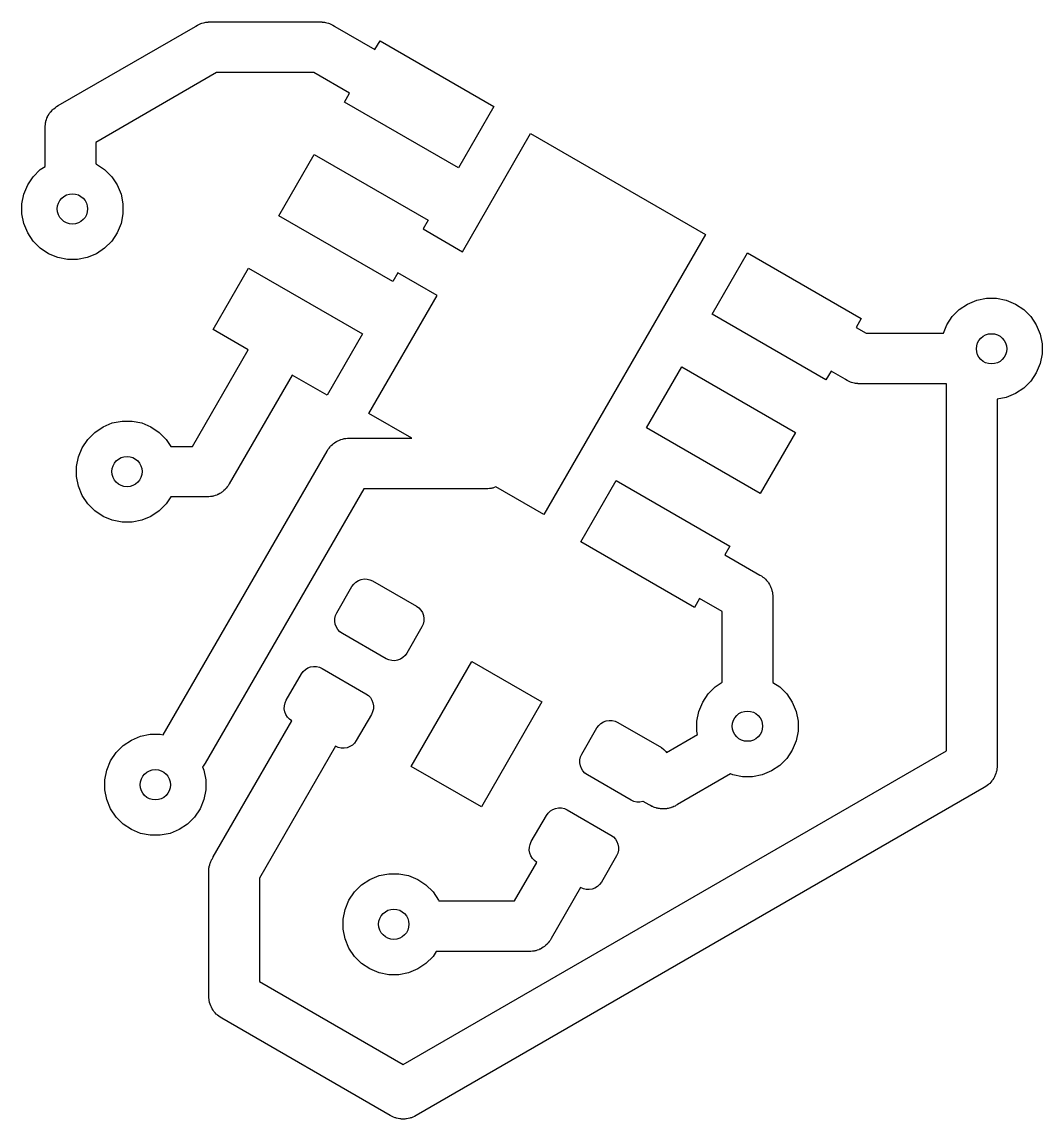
# Model space of a CAD drawing. Extents: x 3.53 to 7.52, y -4.86 to -3.59.
# Drawn here: x 5.1421 to 5.3408, y -4.0025 to -3.7888 of the extents above; entities that cross this region are included whole.
import ezdxf

# ---------------------------------------------------------------- set-up
doc = ezdxf.new("R2010")
doc.units = 0
doc.header["$MEASUREMENT"] = 0
doc.layers.add('BLACK', color=7, linetype='CONTINUOUS')

msp = doc.modelspace()

# ---------------------------------------------------------------- linework, layer by layer
at = {"layer": 'BLACK', "linetype": 'CONTINUOUS'}
for p, q in [((5.14918, -3.80508), (5.17593, -3.78964)), ((5.17593, -3.78964), (5.17599, -3.78959)), ((5.17599, -3.78959), (5.17635, -3.7894)), ((5.17635, -3.7894), (5.17649, -3.78932)), ((5.17649, -3.78932), (5.17656, -3.78928)), ((5.17656, -3.78928), (5.17685, -3.78913)), ((5.17685, -3.78913), (5.177, -3.78909)), ((5.177, -3.78909), (5.17715, -3.78902)), ((5.17715, -3.78902), (5.17747, -3.78894)), ((5.17747, -3.78894), (5.17778, -3.78885)), ((5.17778, -3.78885), (5.17794, -3.78883)), ((5.17794, -3.78883), (5.17809, -3.7888)), ((5.17809, -3.7888), (5.17842, -3.78879)), ((5.17842, -3.78879), (5.1785, -3.78878)), ((5.1785, -3.78878), (5.17866, -3.78878)), ((5.17866, -3.78878), (5.17906, -3.78877)), ((5.17906, -3.78877), (5.17914, -3.78878)), ((5.17914, -3.78878), (5.19988, -3.78878)), ((5.19988, -3.78878), (5.19996, -3.78877)), ((5.19996, -3.78877), (5.20036, -3.78878)), ((5.20036, -3.78878), (5.20052, -3.78878)), ((5.20052, -3.78878), (5.2006, -3.78879)), ((5.2006, -3.78879), (5.20092, -3.7888)), ((5.20092, -3.7888), (5.20108, -3.78883)), ((5.20108, -3.78883), (5.20124, -3.78885)), ((5.20124, -3.78885), (5.20155, -3.78894)), ((5.20155, -3.78894), (5.20187, -3.78902)), ((5.20187, -3.78902), (5.20202, -3.78909)), ((5.20202, -3.78909), (5.20217, -3.78913)), ((5.20217, -3.78913), (5.20246, -3.78928)), ((5.20246, -3.78928), (5.20253, -3.78932)), ((5.20253, -3.78932), (5.20267, -3.7894)), ((5.20267, -3.7894), (5.20303, -3.78959)), ((5.20303, -3.78959), (5.20309, -3.78964)), ((5.20309, -3.78964), (5.21089, -3.79415)), ((5.21089, -3.79415), (5.21188, -3.79244)), ((5.21188, -3.79244), (5.23404, -3.80524)), ((5.18006, -3.79862), (5.1565, -3.81223)), ((5.19896, -3.79862), (5.18006, -3.79862)), ((5.20597, -3.80267), (5.19896, -3.79862)), ((5.20499, -3.80438), (5.20597, -3.80267)), ((5.22715, -3.81717), (5.20499, -3.80438)), ((5.14714, -3.8072), (5.14731, -3.80692)), ((5.14731, -3.80692), (5.14746, -3.80664)), ((5.14746, -3.80664), (5.14757, -3.80651)), ((5.14757, -3.80651), (5.14765, -3.80637)), ((5.14765, -3.80637), (5.14787, -3.80614)), ((5.14787, -3.80614), (5.14808, -3.80589)), ((5.14808, -3.80589), (5.1482, -3.80579)), ((5.1482, -3.80579), (5.14831, -3.80567)), ((5.14831, -3.80567), (5.14858, -3.80548)), ((5.14858, -3.80548), (5.14883, -3.80527)), ((5.14883, -3.80527), (5.14918, -3.80508)), ((5.23404, -3.80524), (5.22715, -3.81717)), ((5.14664, -3.80906), (5.14669, -3.80874)), ((5.14665, -3.80946), (5.14664, -3.80906)), ((5.14669, -3.80874), (5.14672, -3.80842)), ((5.14672, -3.80842), (5.14677, -3.80826)), ((5.14677, -3.80826), (5.1468, -3.8081)), ((5.1468, -3.8081), (5.14691, -3.8078)), ((5.14691, -3.8078), (5.14701, -3.80749)), ((5.14701, -3.80749), (5.14708, -3.80735)), ((5.14708, -3.80735), (5.14714, -3.8072)), ((5.14665, -3.81691), (5.14665, -3.80946)), ((5.22793, -3.83353), (5.24122, -3.81052)), ((5.24122, -3.81052), (5.27532, -3.8302)), ((5.1565, -3.81223), (5.1565, -3.81642)), ((5.19219, -3.82654), (5.19908, -3.8146)), ((5.19908, -3.8146), (5.22125, -3.8274)), ((5.14432, -3.81892), (5.14569, -3.81755)), ((5.14569, -3.81755), (5.14665, -3.81691)), ((5.1565, -3.81642), (5.15663, -3.81647)), ((5.15663, -3.81647), (5.15824, -3.81755)), ((5.15824, -3.81755), (5.15961, -3.81892)), ((5.14325, -3.82053), (5.14432, -3.81892)), ((5.15961, -3.81892), (5.16069, -3.82053)), ((5.1425, -3.82233), (5.14325, -3.82053)), ((5.16069, -3.82053), (5.16143, -3.82233)), ((5.14213, -3.82423), (5.1425, -3.82233)), ((5.16143, -3.82233), (5.16181, -3.82423)), ((5.14213, -3.82617), (5.14213, -3.82423)), ((5.1425, -3.82807), (5.14213, -3.82617)), ((5.16181, -3.82617), (5.16143, -3.82807)), ((5.16181, -3.82423), (5.16181, -3.82617)), ((5.14325, -3.82986), (5.1425, -3.82807)), ((5.16143, -3.82807), (5.16069, -3.82986)), ((5.21436, -3.83933), (5.19219, -3.82654)), ((5.22125, -3.8274), (5.22026, -3.8291)), ((5.14432, -3.83147), (5.14325, -3.82986)), ((5.16069, -3.82986), (5.15961, -3.83147)), ((5.22026, -3.8291), (5.22793, -3.83353)), ((5.27532, -3.8302), (5.24382, -3.88476)), ((5.14569, -3.83284), (5.14432, -3.83147)), ((5.15961, -3.83147), (5.15824, -3.83284)), ((5.14731, -3.83392), (5.14569, -3.83284)), ((5.1491, -3.83466), (5.14731, -3.83392)), ((5.151, -3.83504), (5.1491, -3.83466)), ((5.15484, -3.83466), (5.15294, -3.83504)), ((5.15663, -3.83392), (5.15484, -3.83466)), ((5.15824, -3.83284), (5.15663, -3.83392)), ((5.27659, -3.84571), (5.28348, -3.83378)), ((5.28348, -3.83378), (5.30564, -3.84658)), ((5.15294, -3.83504), (5.151, -3.83504)), ((5.1794, -3.8487), (5.18629, -3.83677)), ((5.18629, -3.83677), (5.20845, -3.84956)), ((5.21534, -3.83763), (5.21436, -3.83933)), ((5.22301, -3.84206), (5.21534, -3.83763)), ((5.20972, -3.86507), (5.22301, -3.84206)), ((5.32635, -3.84374), (5.32814, -3.84299)), ((5.32814, -3.84299), (5.33004, -3.84261)), ((5.33004, -3.84261), (5.33198, -3.84261)), ((5.33198, -3.84261), (5.33388, -3.84299)), ((5.33388, -3.84299), (5.33567, -3.84374)), ((5.32336, -3.84618), (5.32473, -3.84481)), ((5.32473, -3.84481), (5.32635, -3.84374)), ((5.33567, -3.84374), (5.33728, -3.84481)), ((5.33728, -3.84481), (5.33865, -3.84618)), ((5.29875, -3.85851), (5.27659, -3.84571)), ((5.30564, -3.84658), (5.30466, -3.84828)), ((5.32228, -3.8478), (5.32336, -3.84618)), ((5.33865, -3.84618), (5.33973, -3.8478)), ((5.18622, -3.85264), (5.1794, -3.8487)), ((5.20845, -3.84956), (5.20156, -3.86149)), ((5.30466, -3.84828), (5.30661, -3.84941)), ((5.30661, -3.84941), (5.32162, -3.84941)), ((5.32162, -3.84941), (5.32228, -3.8478)), ((5.33973, -3.8478), (5.34047, -3.84959)), ((5.34047, -3.84959), (5.34085, -3.85149)), ((5.34085, -3.85149), (5.34085, -3.85343)), ((5.17535, -3.87146), (5.18622, -3.85264)), ((5.34085, -3.85343), (5.34047, -3.85533)), ((5.26379, -3.86788), (5.27068, -3.85594)), ((5.27068, -3.85594), (5.29285, -3.86874)), ((5.34047, -3.85533), (5.33973, -3.85712)), ((5.19474, -3.85756), (5.18249, -3.87877)), ((5.20156, -3.86149), (5.19474, -3.85756)), ((5.29974, -3.8568), (5.29875, -3.85851)), ((5.30248, -3.85839), (5.29974, -3.8568)), ((5.33973, -3.85712), (5.33865, -3.85873)), ((5.30255, -3.85844), (5.30248, -3.85839)), ((5.3029, -3.85863), (5.30255, -3.85844)), ((5.30304, -3.85871), (5.3029, -3.85863)), ((5.30312, -3.85875), (5.30304, -3.85871)), ((5.3034, -3.8589), (5.30312, -3.85875)), ((5.30356, -3.85895), (5.3034, -3.8589)), ((5.3037, -3.85901), (5.30356, -3.85895)), ((5.30402, -3.85909), (5.3037, -3.85901)), ((5.30433, -3.85918), (5.30402, -3.85909)), ((5.30449, -3.8592), (5.30433, -3.85918)), ((5.30465, -3.85923), (5.30449, -3.8592)), ((5.30497, -3.85924), (5.30465, -3.85923)), ((5.30505, -3.85925), (5.30497, -3.85924)), ((5.30521, -3.85925), (5.30505, -3.85925)), ((5.30562, -3.85927), (5.30521, -3.85925)), ((5.3057, -3.85925), (5.30562, -3.85927)), ((5.32224, -3.85925), (5.3057, -3.85925)), ((5.32224, -3.9308), (5.32224, -3.85925)), ((5.33728, -3.8601), (5.33567, -3.86118)), ((5.33865, -3.85873), (5.33728, -3.8601)), ((5.33388, -3.86192), (5.33209, -3.86228)), ((5.33209, -3.86228), (5.33209, -3.93356)), ((5.33567, -3.86118), (5.33388, -3.86192)), ((5.15794, -3.86766), (5.15973, -3.86691)), ((5.15973, -3.86691), (5.16163, -3.86654)), ((5.16163, -3.86654), (5.16357, -3.86654)), ((5.16357, -3.86654), (5.16547, -3.86691)), ((5.16547, -3.86691), (5.16726, -3.86766)), ((5.21806, -3.86988), (5.20972, -3.86507)), ((5.15495, -3.8701), (5.15632, -3.86873)), ((5.15632, -3.86873), (5.15794, -3.86766)), ((5.16726, -3.86766), (5.16887, -3.86873)), ((5.16887, -3.86873), (5.17024, -3.8701)), ((5.28596, -3.88067), (5.26379, -3.86788)), ((5.29285, -3.86874), (5.28596, -3.88067)), ((5.15388, -3.87172), (5.15495, -3.8701)), ((5.17024, -3.8701), (5.17115, -3.87146)), ((5.20236, -3.87131), (5.20261, -3.8711)), ((5.20261, -3.8711), (5.20285, -3.87088)), ((5.20285, -3.87088), (5.20299, -3.87079)), ((5.20299, -3.87079), (5.20311, -3.87069)), ((5.20311, -3.87069), (5.2034, -3.87054)), ((5.2034, -3.87054), (5.20367, -3.87037)), ((5.20367, -3.87037), (5.20383, -3.87031)), ((5.20383, -3.87031), (5.20397, -3.87023)), ((5.20397, -3.87023), (5.20428, -3.87014)), ((5.20428, -3.87014), (5.20458, -3.87003)), ((5.20458, -3.87003), (5.20474, -3.87)), ((5.20474, -3.87), (5.2049, -3.86995)), ((5.2049, -3.86995), (5.20522, -3.86992)), ((5.20522, -3.86992), (5.20554, -3.86987)), ((5.20554, -3.86987), (5.20594, -3.86988)), ((5.20594, -3.86988), (5.21806, -3.86988)), ((5.15313, -3.87351), (5.15388, -3.87172)), ((5.16965, -3.92767), (5.20156, -3.87241)), ((5.17115, -3.87146), (5.17535, -3.87146)), ((5.20156, -3.87241), (5.20175, -3.87206)), ((5.20175, -3.87206), (5.20195, -3.87181)), ((5.20195, -3.87181), (5.20214, -3.87154)), ((5.20214, -3.87154), (5.20226, -3.87143)), ((5.20226, -3.87143), (5.20236, -3.87131)), ((5.15276, -3.87541), (5.15313, -3.87351)), ((5.15276, -3.87735), (5.15276, -3.87541)), ((5.15313, -3.87925), (5.15276, -3.87735)), ((5.15388, -3.88104), (5.15313, -3.87925)), ((5.2087, -3.87972), (5.17784, -3.93318)), ((5.18191, -3.87964), (5.18179, -3.87975)), ((5.1821, -3.87938), (5.18191, -3.87964)), ((5.1823, -3.87913), (5.1821, -3.87938)), ((5.18249, -3.87877), (5.1823, -3.87913)), ((5.23247, -3.87972), (5.2087, -3.87972)), ((5.23288, -3.87974), (5.23247, -3.87972)), ((5.2332, -3.87968), (5.23288, -3.87974)), ((5.23352, -3.87965), (5.2332, -3.87968)), ((5.23367, -3.87961), (5.23352, -3.87965)), ((5.23383, -3.87958), (5.23367, -3.87961)), ((5.23414, -3.87947), (5.23383, -3.87958)), ((5.23445, -3.87937), (5.23414, -3.87947)), ((5.23447, -3.87936), (5.23445, -3.87937)), ((5.24382, -3.88476), (5.23447, -3.87936)), ((5.251, -3.89004), (5.25789, -3.8781)), ((5.25789, -3.8781), (5.28005, -3.8909)), ((5.15495, -3.88265), (5.15388, -3.88104)), ((5.17115, -3.8813), (5.17024, -3.88265)), ((5.17811, -3.8813), (5.17115, -3.8813)), ((5.17852, -3.88131), (5.17811, -3.8813)), ((5.17884, -3.88126), (5.17852, -3.88131)), ((5.17916, -3.88123), (5.17884, -3.88126)), ((5.17931, -3.88118), (5.17916, -3.88123)), ((5.17947, -3.88115), (5.17931, -3.88118)), ((5.17977, -3.88104), (5.17947, -3.88115)), ((5.18009, -3.88095), (5.17977, -3.88104)), ((5.18023, -3.88087), (5.18009, -3.88095)), ((5.18038, -3.88081), (5.18023, -3.88087)), ((5.18065, -3.88064), (5.18038, -3.88081)), ((5.18094, -3.88049), (5.18065, -3.88064)), ((5.18107, -3.88039), (5.18094, -3.88049)), ((5.1812, -3.8803), (5.18107, -3.88039)), ((5.18144, -3.88008), (5.1812, -3.8803)), ((5.18169, -3.87987), (5.18144, -3.88008)), ((5.18179, -3.87975), (5.18169, -3.87987)), ((5.15632, -3.88402), (5.15495, -3.88265)), ((5.17024, -3.88265), (5.16887, -3.88402)), ((5.15794, -3.8851), (5.15632, -3.88402)), ((5.15973, -3.88584), (5.15794, -3.8851)), ((5.16163, -3.88622), (5.15973, -3.88584)), ((5.16547, -3.88584), (5.16357, -3.88622)), ((5.16726, -3.8851), (5.16547, -3.88584)), ((5.16887, -3.88402), (5.16726, -3.8851)), ((5.16357, -3.88622), (5.16163, -3.88622)), ((5.27316, -3.90283), (5.251, -3.89004)), ((5.28005, -3.8909), (5.27907, -3.8926)), ((5.27907, -3.8926), (5.28586, -3.89653)), ((5.28586, -3.89653), (5.28621, -3.89672)), ((5.28621, -3.89672), (5.28646, -3.89692)), ((5.20347, -3.90388), (5.20642, -3.89876)), ((5.20642, -3.89876), (5.20676, -3.89829)), ((5.20676, -3.89829), (5.20718, -3.8979)), ((5.20718, -3.8979), (5.20767, -3.89759)), ((5.20767, -3.89759), (5.20821, -3.89739)), ((5.20821, -3.89739), (5.20878, -3.89729)), ((5.20878, -3.89729), (5.20936, -3.89731)), ((5.20936, -3.89731), (5.20993, -3.89744)), ((5.20993, -3.89744), (5.21045, -3.89768)), ((5.21045, -3.89768), (5.21898, -3.9026)), ((5.28646, -3.89692), (5.28673, -3.89711)), ((5.28673, -3.89711), (5.28684, -3.89723)), ((5.28684, -3.89723), (5.28696, -3.89733)), ((5.28696, -3.89733), (5.28717, -3.89758)), ((5.28717, -3.89758), (5.28739, -3.89782)), ((5.28739, -3.89782), (5.28747, -3.89795)), ((5.28747, -3.89795), (5.28758, -3.89808)), ((5.28758, -3.89808), (5.28773, -3.89836)), ((5.28773, -3.89836), (5.2879, -3.89864)), ((5.2879, -3.89864), (5.28796, -3.89879)), ((5.28796, -3.89879), (5.28803, -3.89893)), ((5.28803, -3.89893), (5.28813, -3.89924)), ((5.28813, -3.89924), (5.28824, -3.89955)), ((5.28824, -3.89955), (5.28827, -3.89971)), ((5.28827, -3.89971), (5.28831, -3.89986)), ((5.28831, -3.89986), (5.28835, -3.90018)), ((5.28835, -3.90018), (5.2884, -3.9005)), ((5.2884, -3.9005), (5.28839, -3.90091)), ((5.28839, -3.90091), (5.28839, -3.91744)), ((5.21898, -3.9026), (5.21945, -3.90294)), ((5.21945, -3.90294), (5.21984, -3.90336)), ((5.27415, -3.90113), (5.27316, -3.90283)), ((5.27854, -3.90367), (5.27415, -3.90113)), ((5.20308, -3.90555), (5.2031, -3.90497)), ((5.2031, -3.90497), (5.20323, -3.9044)), ((5.20323, -3.9044), (5.20347, -3.90388)), ((5.21984, -3.90336), (5.22015, -3.90385)), ((5.22015, -3.90385), (5.22035, -3.90439)), ((5.22035, -3.90439), (5.22045, -3.90497)), ((5.22045, -3.90497), (5.22043, -3.90554)), ((5.27854, -3.91743), (5.27854, -3.90367)), ((5.20317, -3.90612), (5.20308, -3.90555)), ((5.20338, -3.90666), (5.20317, -3.90612)), ((5.20368, -3.90715), (5.20338, -3.90666)), ((5.20408, -3.90757), (5.20368, -3.90715)), ((5.22006, -3.90664), (5.21711, -3.91175)), ((5.2203, -3.90611), (5.22006, -3.90664)), ((5.22043, -3.90554), (5.2203, -3.90611)), ((5.20455, -3.90791), (5.20408, -3.90757)), ((5.21307, -3.91283), (5.20455, -3.90791)), ((5.21711, -3.91175), (5.21677, -3.91222)), ((5.2136, -3.91307), (5.21307, -3.91283)), ((5.21416, -3.9132), (5.2136, -3.91307)), ((5.21474, -3.91322), (5.21416, -3.9132)), ((5.21531, -3.91313), (5.21474, -3.91322)), ((5.21585, -3.91292), (5.21531, -3.91313)), ((5.21635, -3.91262), (5.21585, -3.91292)), ((5.21677, -3.91222), (5.21635, -3.91262)), ((5.21798, -3.93385), (5.2298, -3.91339)), ((5.2298, -3.91339), (5.24343, -3.92127)), ((5.19363, -3.92092), (5.19658, -3.91581)), ((5.19658, -3.91581), (5.19691, -3.91534)), ((5.19691, -3.91534), (5.19734, -3.91494)), ((5.19734, -3.91494), (5.19783, -3.91464)), ((5.19783, -3.91464), (5.19837, -3.91443)), ((5.19837, -3.91443), (5.19894, -3.91434)), ((5.19894, -3.91434), (5.19952, -3.91436)), ((5.19952, -3.91436), (5.20008, -3.91449)), ((5.20008, -3.91449), (5.20061, -3.91473)), ((5.20061, -3.91473), (5.20914, -3.91965)), ((5.27719, -3.91834), (5.27854, -3.91743)), ((5.28839, -3.91744), (5.28974, -3.91834)), ((5.20914, -3.91965), (5.20961, -3.91999)), ((5.20961, -3.91999), (5.21, -3.92041)), ((5.27474, -3.92132), (5.27582, -3.91971)), ((5.27582, -3.91971), (5.27719, -3.91834)), ((5.28974, -3.91834), (5.29111, -3.91971)), ((5.29111, -3.91971), (5.29219, -3.92132)), ((5.19324, -3.92259), (5.19325, -3.92201)), ((5.19325, -3.92201), (5.19339, -3.92145)), ((5.19339, -3.92145), (5.19363, -3.92092)), ((5.21, -3.92041), (5.21031, -3.9209)), ((5.21031, -3.9209), (5.21051, -3.92144)), ((5.21051, -3.92144), (5.21061, -3.92201)), ((5.21061, -3.92201), (5.21059, -3.92259)), ((5.24343, -3.92127), (5.23162, -3.94172)), ((5.274, -3.92311), (5.27474, -3.92132)), ((5.29219, -3.92132), (5.29293, -3.92311)), ((5.19333, -3.92316), (5.19324, -3.92259)), ((5.19353, -3.92371), (5.19333, -3.92316)), ((5.19384, -3.9242), (5.19353, -3.92371)), ((5.19424, -3.92462), (5.19384, -3.9242)), ((5.19471, -3.92496), (5.19424, -3.92462)), ((5.21022, -3.92368), (5.20726, -3.9288)), ((5.21045, -3.92316), (5.21022, -3.92368)), ((5.21059, -3.92259), (5.21045, -3.92316)), ((5.27362, -3.92501), (5.274, -3.92311)), ((5.29293, -3.92311), (5.29331, -3.92501)), ((5.1794, -3.95146), (5.19471, -3.92496)), ((5.2512, -3.93143), (5.25415, -3.92632)), ((5.25415, -3.92632), (5.25449, -3.92585)), ((5.25449, -3.92585), (5.25491, -3.92545)), ((5.25491, -3.92545), (5.25541, -3.92515)), ((5.25541, -3.92515), (5.25595, -3.92494)), ((5.25595, -3.92494), (5.25652, -3.92485)), ((5.25652, -3.92485), (5.2571, -3.92487)), ((5.2571, -3.92487), (5.25766, -3.925)), ((5.25766, -3.925), (5.25819, -3.92524)), ((5.25819, -3.92524), (5.26671, -3.93016)), ((5.27362, -3.92695), (5.27362, -3.92501)), ((5.29331, -3.92501), (5.29331, -3.92695)), ((5.16184, -3.92976), (5.16345, -3.92868)), ((5.16345, -3.92868), (5.16524, -3.92794)), ((5.16524, -3.92794), (5.16714, -3.92756)), ((5.16714, -3.92756), (5.16908, -3.92756)), ((5.16908, -3.92756), (5.16965, -3.92767)), ((5.20726, -3.9288), (5.20693, -3.92927)), ((5.2677, -3.93111), (5.27375, -3.92761)), ((5.27375, -3.92761), (5.27362, -3.92695)), ((5.29293, -3.92886), (5.29219, -3.93065)), ((5.29331, -3.92695), (5.29293, -3.92886)), ((5.16047, -3.93113), (5.16184, -3.92976)), ((5.20323, -3.92988), (5.18839, -3.95559)), ((5.20376, -3.93012), (5.20323, -3.92988)), ((5.20432, -3.93025), (5.20376, -3.93012)), ((5.2049, -3.93027), (5.20432, -3.93025)), ((5.20547, -3.93017), (5.2049, -3.93027)), ((5.20601, -3.92997), (5.20547, -3.93017)), ((5.2065, -3.92966), (5.20601, -3.92997)), ((5.20693, -3.92927), (5.2065, -3.92966)), ((5.2164, -3.99191), (5.32224, -3.9308)), ((5.26671, -3.93016), (5.26718, -3.9305)), ((5.26718, -3.9305), (5.26758, -3.93092)), ((5.26758, -3.93092), (5.2677, -3.93111)), ((5.29219, -3.93065), (5.29111, -3.93226)), ((5.15865, -3.93453), (5.15939, -3.93274)), ((5.15939, -3.93274), (5.16047, -3.93113)), ((5.17784, -3.93318), (5.17741, -3.93377)), ((5.25081, -3.9331), (5.25083, -3.93253)), ((5.25091, -3.93368), (5.25081, -3.9331)), ((5.25083, -3.93253), (5.25096, -3.93196)), ((5.25096, -3.93196), (5.2512, -3.93143)), ((5.29111, -3.93226), (5.28974, -3.93363)), ((5.15827, -3.93643), (5.15865, -3.93453)), ((5.17741, -3.93377), (5.1773, -3.93388)), ((5.1773, -3.93388), (5.17757, -3.93453)), ((5.17757, -3.93453), (5.17795, -3.93643)), ((5.23162, -3.94172), (5.21798, -3.93385)), ((5.25111, -3.93422), (5.25091, -3.93368)), ((5.25142, -3.93471), (5.25111, -3.93422)), ((5.25181, -3.93513), (5.25142, -3.93471)), ((5.25228, -3.93547), (5.25181, -3.93513)), ((5.28017, -3.93527), (5.26985, -3.94123)), ((5.28059, -3.93545), (5.28017, -3.93527)), ((5.28813, -3.93471), (5.28634, -3.93545)), ((5.28974, -3.93363), (5.28813, -3.93471)), ((5.33183, -3.93523), (5.33173, -3.93554)), ((5.33194, -3.93492), (5.33183, -3.93523)), ((5.33197, -3.93476), (5.33194, -3.93492)), ((5.33202, -3.93461), (5.33197, -3.93476)), ((5.33205, -3.93429), (5.33202, -3.93461)), ((5.3321, -3.93397), (5.33205, -3.93429)), ((5.33209, -3.93356), (5.3321, -3.93397)), ((5.15827, -3.93837), (5.15827, -3.93643)), ((5.17795, -3.93643), (5.17795, -3.93837)), ((5.26081, -3.94039), (5.25228, -3.93547)), ((5.2825, -3.93583), (5.28059, -3.93545)), ((5.28443, -3.93583), (5.2825, -3.93583)), ((5.28634, -3.93545), (5.28443, -3.93583)), ((5.33043, -3.93736), (5.33016, -3.93755)), ((5.33054, -3.93724), (5.33043, -3.93736)), ((5.33066, -3.93714), (5.33054, -3.93724)), ((5.33087, -3.93689), (5.33066, -3.93714)), ((5.33109, -3.93665), (5.33087, -3.93689)), ((5.33117, -3.93652), (5.33109, -3.93665)), ((5.33128, -3.93639), (5.33117, -3.93652)), ((5.33143, -3.93611), (5.33128, -3.93639)), ((5.3316, -3.93583), (5.33143, -3.93611)), ((5.33166, -3.93568), (5.3316, -3.93583)), ((5.33173, -3.93554), (5.33166, -3.93568)), ((5.15865, -3.94027), (5.15827, -3.93837)), ((5.17795, -3.93837), (5.17757, -3.94027)), ((5.32956, -3.93795), (5.21893, -4.00181)), ((5.32991, -3.93776), (5.32956, -3.93795)), ((5.33016, -3.93755), (5.32991, -3.93776)), ((5.15939, -3.94206), (5.15865, -3.94027)), ((5.17757, -3.94027), (5.17683, -3.94206)), ((5.26133, -3.94063), (5.26081, -3.94039)), ((5.2619, -3.94076), (5.26133, -3.94063)), ((5.26248, -3.94078), (5.2619, -3.94076)), ((5.26305, -3.94068), (5.26248, -3.94078)), ((5.26313, -3.94065), (5.26305, -3.94068)), ((5.26429, -3.94128), (5.26313, -3.94065)), ((5.26458, -3.94143), (5.26429, -3.94128)), ((5.26429, -3.94128), (5.26429, -3.94128)), ((5.26485, -3.94161), (5.26458, -3.94143)), ((5.26501, -3.94166), (5.26485, -3.94161)), ((5.26515, -3.94174), (5.26501, -3.94166)), ((5.26914, -3.94163), (5.26893, -3.94174)), ((5.26935, -3.94154), (5.26914, -3.94163)), ((5.26956, -3.9414), (5.26935, -3.94154)), ((5.26979, -3.94128), (5.26956, -3.9414)), ((5.26985, -3.94123), (5.26979, -3.94128)), ((5.16047, -3.94368), (5.15939, -3.94206)), ((5.16184, -3.94505), (5.16047, -3.94368)), ((5.17576, -3.94368), (5.17438, -3.94505)), ((5.17683, -3.94206), (5.17576, -3.94368)), ((5.24136, -3.94848), (5.24431, -3.94337)), ((5.24431, -3.94337), (5.24465, -3.9429)), ((5.24465, -3.9429), (5.24507, -3.9425)), ((5.24507, -3.9425), (5.24556, -3.9422)), ((5.24556, -3.9422), (5.2461, -3.94199)), ((5.2461, -3.94199), (5.24668, -3.9419)), ((5.24668, -3.9419), (5.24725, -3.94192)), ((5.24725, -3.94192), (5.24782, -3.94205)), ((5.24782, -3.94205), (5.24835, -3.94229)), ((5.24835, -3.94229), (5.25687, -3.94721)), ((5.26537, -3.94181), (5.26515, -3.94174)), ((5.26559, -3.9419), (5.26537, -3.94181)), ((5.26568, -3.94191), (5.26559, -3.9419)), ((5.26576, -3.94195), (5.26568, -3.94191)), ((5.26592, -3.94197), (5.26576, -3.94195)), ((5.26608, -3.94202), (5.26592, -3.94197)), ((5.26631, -3.94204), (5.26608, -3.94202)), ((5.26654, -3.94209), (5.26631, -3.94204)), ((5.26663, -3.94209), (5.26654, -3.94209)), ((5.26672, -3.9421), (5.26663, -3.94209)), ((5.26711, -3.94209), (5.26672, -3.9421)), ((5.2675, -3.94209), (5.26711, -3.94209)), ((5.2676, -3.94208), (5.2675, -3.94209)), ((5.26769, -3.94207), (5.2676, -3.94208)), ((5.26784, -3.94204), (5.26769, -3.94207)), ((5.26801, -3.94202), (5.26784, -3.94204)), ((5.26823, -3.94195), (5.26801, -3.94202)), ((5.26846, -3.94191), (5.26823, -3.94195)), ((5.26854, -3.94187), (5.26846, -3.94191)), ((5.26863, -3.94185), (5.26854, -3.94187)), ((5.26878, -3.94179), (5.26863, -3.94185)), ((5.26893, -3.94174), (5.26878, -3.94179)), ((5.16345, -3.94612), (5.16184, -3.94505)), ((5.17438, -3.94505), (5.17277, -3.94612)), ((5.16524, -3.94687), (5.16345, -3.94612)), ((5.16714, -3.94724), (5.16524, -3.94687)), ((5.16908, -3.94724), (5.16714, -3.94724)), ((5.17098, -3.94687), (5.16908, -3.94724)), ((5.17277, -3.94612), (5.17098, -3.94687)), ((5.25687, -3.94721), (5.25734, -3.94755)), ((5.25734, -3.94755), (5.25774, -3.94797)), ((5.25774, -3.94797), (5.25804, -3.94846)), ((5.24097, -3.95015), (5.24099, -3.94957)), ((5.24106, -3.95072), (5.24097, -3.95015)), ((5.24099, -3.94957), (5.24112, -3.94901)), ((5.24112, -3.94901), (5.24136, -3.94848)), ((5.25804, -3.94846), (5.25824, -3.949)), ((5.25832, -3.95015), (5.25819, -3.95072)), ((5.25824, -3.949), (5.25834, -3.94957)), ((5.25834, -3.94957), (5.25832, -3.95015)), ((5.17885, -3.95253), (5.1789, -3.95238)), ((5.1789, -3.95238), (5.17905, -3.95209)), ((5.17905, -3.95209), (5.17908, -3.95202)), ((5.17908, -3.95202), (5.17916, -3.95188)), ((5.17916, -3.95188), (5.17935, -3.95152)), ((5.17935, -3.95152), (5.1794, -3.95146)), ((5.24127, -3.95126), (5.24106, -3.95072)), ((5.24157, -3.95176), (5.24127, -3.95126)), ((5.24197, -3.95218), (5.24157, -3.95176)), ((5.24244, -3.95252), (5.24197, -3.95218)), ((5.25795, -3.95124), (5.255, -3.95636)), ((5.25819, -3.95072), (5.25795, -3.95124)), ((5.17853, -3.95459), (5.17854, -3.95419)), ((5.17854, -3.95403), (5.17855, -3.95395)), ((5.17854, -3.95419), (5.17854, -3.95403)), ((5.17855, -3.95395), (5.17856, -3.95362)), ((5.17856, -3.95362), (5.1786, -3.95347)), ((5.1786, -3.95347), (5.17861, -3.95331)), ((5.17861, -3.95331), (5.17871, -3.953)), ((5.17871, -3.953), (5.17878, -3.95268)), ((5.17878, -3.95268), (5.17885, -3.95253)), ((5.2381, -3.96004), (5.24244, -3.95252)), ((5.17854, -3.95467), (5.17853, -3.95459)), ((5.17854, -3.97849), (5.17854, -3.95467)), ((5.18839, -3.95559), (5.18839, -3.97573)), ((5.20829, -3.95692), (5.2099, -3.95584)), ((5.2099, -3.95584), (5.2117, -3.9551)), ((5.2117, -3.9551), (5.2136, -3.95472)), ((5.2136, -3.95472), (5.21554, -3.95472)), ((5.21554, -3.95472), (5.21744, -3.9551)), ((5.21744, -3.9551), (5.21923, -3.95584)), ((5.21923, -3.95584), (5.22084, -3.95692)), ((5.255, -3.95636), (5.25466, -3.95683)), ((5.20584, -3.9599), (5.20692, -3.95829)), ((5.20692, -3.95829), (5.20829, -3.95692)), ((5.22084, -3.95692), (5.22221, -3.95829)), ((5.22221, -3.95829), (5.22329, -3.9599)), ((5.25096, -3.95744), (5.24524, -3.96735)), ((5.25149, -3.95768), (5.25096, -3.95744)), ((5.25205, -3.95781), (5.25149, -3.95768)), ((5.25263, -3.95783), (5.25205, -3.95781)), ((5.2532, -3.95773), (5.25263, -3.95783)), ((5.25375, -3.95753), (5.2532, -3.95773)), ((5.25424, -3.95722), (5.25375, -3.95753)), ((5.25466, -3.95683), (5.25424, -3.95722)), ((5.2051, -3.9617), (5.20584, -3.9599)), ((5.22329, -3.9599), (5.22335, -3.96004)), ((5.22335, -3.96004), (5.2381, -3.96004)), ((5.20472, -3.9636), (5.2051, -3.9617)), ((5.20472, -3.96554), (5.20472, -3.9636)), ((5.2051, -3.96744), (5.20472, -3.96554)), ((5.24524, -3.96735), (5.24505, -3.96771)), ((5.20584, -3.96923), (5.2051, -3.96744)), ((5.20692, -3.97084), (5.20584, -3.96923)), ((5.24297, -3.96945), (5.24283, -3.96953)), ((5.24312, -3.9694), (5.24297, -3.96945)), ((5.2434, -3.96922), (5.24312, -3.9694)), ((5.24368, -3.96907), (5.2434, -3.96922)), ((5.24381, -3.96897), (5.24368, -3.96907)), ((5.24395, -3.96888), (5.24381, -3.96897)), ((5.24418, -3.96866), (5.24395, -3.96888)), ((5.24443, -3.96846), (5.24418, -3.96866)), ((5.24454, -3.96833), (5.24443, -3.96846)), ((5.24466, -3.96822), (5.24454, -3.96833)), ((5.24484, -3.96796), (5.24466, -3.96822)), ((5.24505, -3.96771), (5.24484, -3.96796)), ((5.20829, -3.97221), (5.20692, -3.97084)), ((5.22221, -3.97084), (5.22084, -3.97221)), ((5.22285, -3.96988), (5.22221, -3.97084)), ((5.24086, -3.96988), (5.22285, -3.96988)), ((5.24126, -3.9699), (5.24086, -3.96988)), ((5.24158, -3.96984), (5.24126, -3.9699)), ((5.2419, -3.96981), (5.24158, -3.96984)), ((5.24206, -3.96976), (5.2419, -3.96981)), ((5.24222, -3.96974), (5.24206, -3.96976)), ((5.24252, -3.96962), (5.24222, -3.96974)), ((5.24283, -3.96953), (5.24252, -3.96962)), ((5.2099, -3.97329), (5.20829, -3.97221)), ((5.2117, -3.97403), (5.2099, -3.97329)), ((5.21923, -3.97329), (5.21744, -3.97403)), ((5.22084, -3.97221), (5.21923, -3.97329)), ((5.18839, -3.97573), (5.2164, -3.99191)), ((5.2136, -3.97441), (5.2117, -3.97403)), ((5.21554, -3.97441), (5.2136, -3.97441)), ((5.21744, -3.97403), (5.21554, -3.97441)), ((5.17853, -3.9789), (5.17854, -3.97849)), ((5.17858, -3.97922), (5.17853, -3.9789)), ((5.17861, -3.97954), (5.17858, -3.97922)), ((5.17866, -3.97969), (5.17861, -3.97954)), ((5.17869, -3.97985), (5.17866, -3.97969)), ((5.1788, -3.98016), (5.17869, -3.97985)), ((5.1789, -3.98047), (5.1788, -3.98016)), ((5.17897, -3.98061), (5.1789, -3.98047)), ((5.17903, -3.98076), (5.17897, -3.98061)), ((5.1792, -3.98104), (5.17903, -3.98076)), ((5.17935, -3.98132), (5.1792, -3.98104)), ((5.17946, -3.98145), (5.17935, -3.98132)), ((5.17954, -3.98158), (5.17946, -3.98145)), ((5.17976, -3.98182), (5.17954, -3.98158)), ((5.17997, -3.98207), (5.17976, -3.98182)), ((5.18009, -3.98217), (5.17997, -3.98207)), ((5.1802, -3.98229), (5.18009, -3.98217)), ((5.18047, -3.98248), (5.1802, -3.98229)), ((5.18072, -3.98269), (5.18047, -3.98248)), ((5.18107, -3.98288), (5.18072, -3.98269)), ((5.21388, -4.00181), (5.18107, -3.98288)), ((5.21422, -4.00203), (5.21388, -4.00181)), ((5.21452, -4.00214), (5.21422, -4.00203)), ((5.21481, -4.00227), (5.21452, -4.00214)), ((5.21497, -4.00231), (5.21481, -4.00227)), ((5.21512, -4.00237), (5.21497, -4.00231)), ((5.21544, -4.00242), (5.21512, -4.00237)), ((5.21576, -4.00249), (5.21544, -4.00242)), ((5.21592, -4.0025), (5.21576, -4.00249)), ((5.21608, -4.00253), (5.21592, -4.0025)), ((5.2164, -4.00252), (5.21608, -4.00253)), ((5.21673, -4.00253), (5.2164, -4.00252)), ((5.21689, -4.0025), (5.21673, -4.00253)), ((5.21705, -4.00249), (5.21689, -4.0025)), ((5.21737, -4.00242), (5.21705, -4.00249)), ((5.21768, -4.00237), (5.21737, -4.00242)), ((5.21784, -4.00231), (5.21768, -4.00237)), ((5.21799, -4.00227), (5.21784, -4.00231)), ((5.21829, -4.00214), (5.21799, -4.00227)), ((5.21859, -4.00203), (5.21829, -4.00214)), ((5.21893, -4.00181), (5.21859, -4.00203))]:
    msp.add_line(p, q, dxfattribs=at)
at = {"layer": 'BLACK'}
for centre in [(5.15197, -3.8252), (5.33101, -3.85246), (5.1626, -3.87638), (5.28346, -3.92598), (5.16811, -3.9374), (5.21457, -3.96457)]:
    msp.add_circle(centre, 0.00295, dxfattribs=at)

doc.saveas('drawing.dxf')
